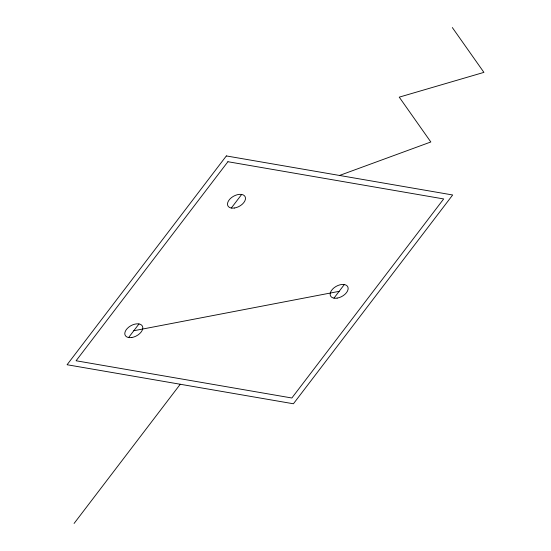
<?xml version="1.0" encoding="UTF-8"?>
<svg xmlns="http://www.w3.org/2000/svg" width="551" height="551" viewBox="0 0 551 551"><rect width="100%" height="100%" fill="white"/><g stroke="black" fill="none" stroke-linecap="round" stroke-linejoin="round"><path stroke-width="0.83" d="M128.617 337.529L138.983 323.94M231.303 208.044L241.675 194.448M74.082 523.45L180.253 384.254M333.961 298.146L344.327 284.55M339.512 175.459L430.827 141.979L399.241 97.148L483.916 72.374L452.323 27.55M133.797 330.738L339.14 291.348M226.344 155.933L67.084 364.734L293.421 403.773L452.674 194.978L226.344 155.933M227.907 161.719L76.086 360.767L291.858 397.994L443.679 198.939L227.907 161.719M337.143 298.119A9.76 5.806 -28.6 0 0 347.75 286.747A9.76 5.806 -28.6 0 0 332.535 289.179A9.76 5.806 -28.6 0 0 337.143 298.119M234.492 208.016A9.76 5.806 -28.6 0 0 245.099 196.645A9.76 5.806 -28.6 0 0 229.884 199.076A9.76 5.806 -28.6 0 0 234.492 208.016M131.799 337.508A9.76 5.806 -28.6 0 0 142.406 326.13A9.76 5.806 -28.6 0 0 127.191 328.568A9.76 5.806 -28.6 0 0 131.799 337.508"/></g></svg>
